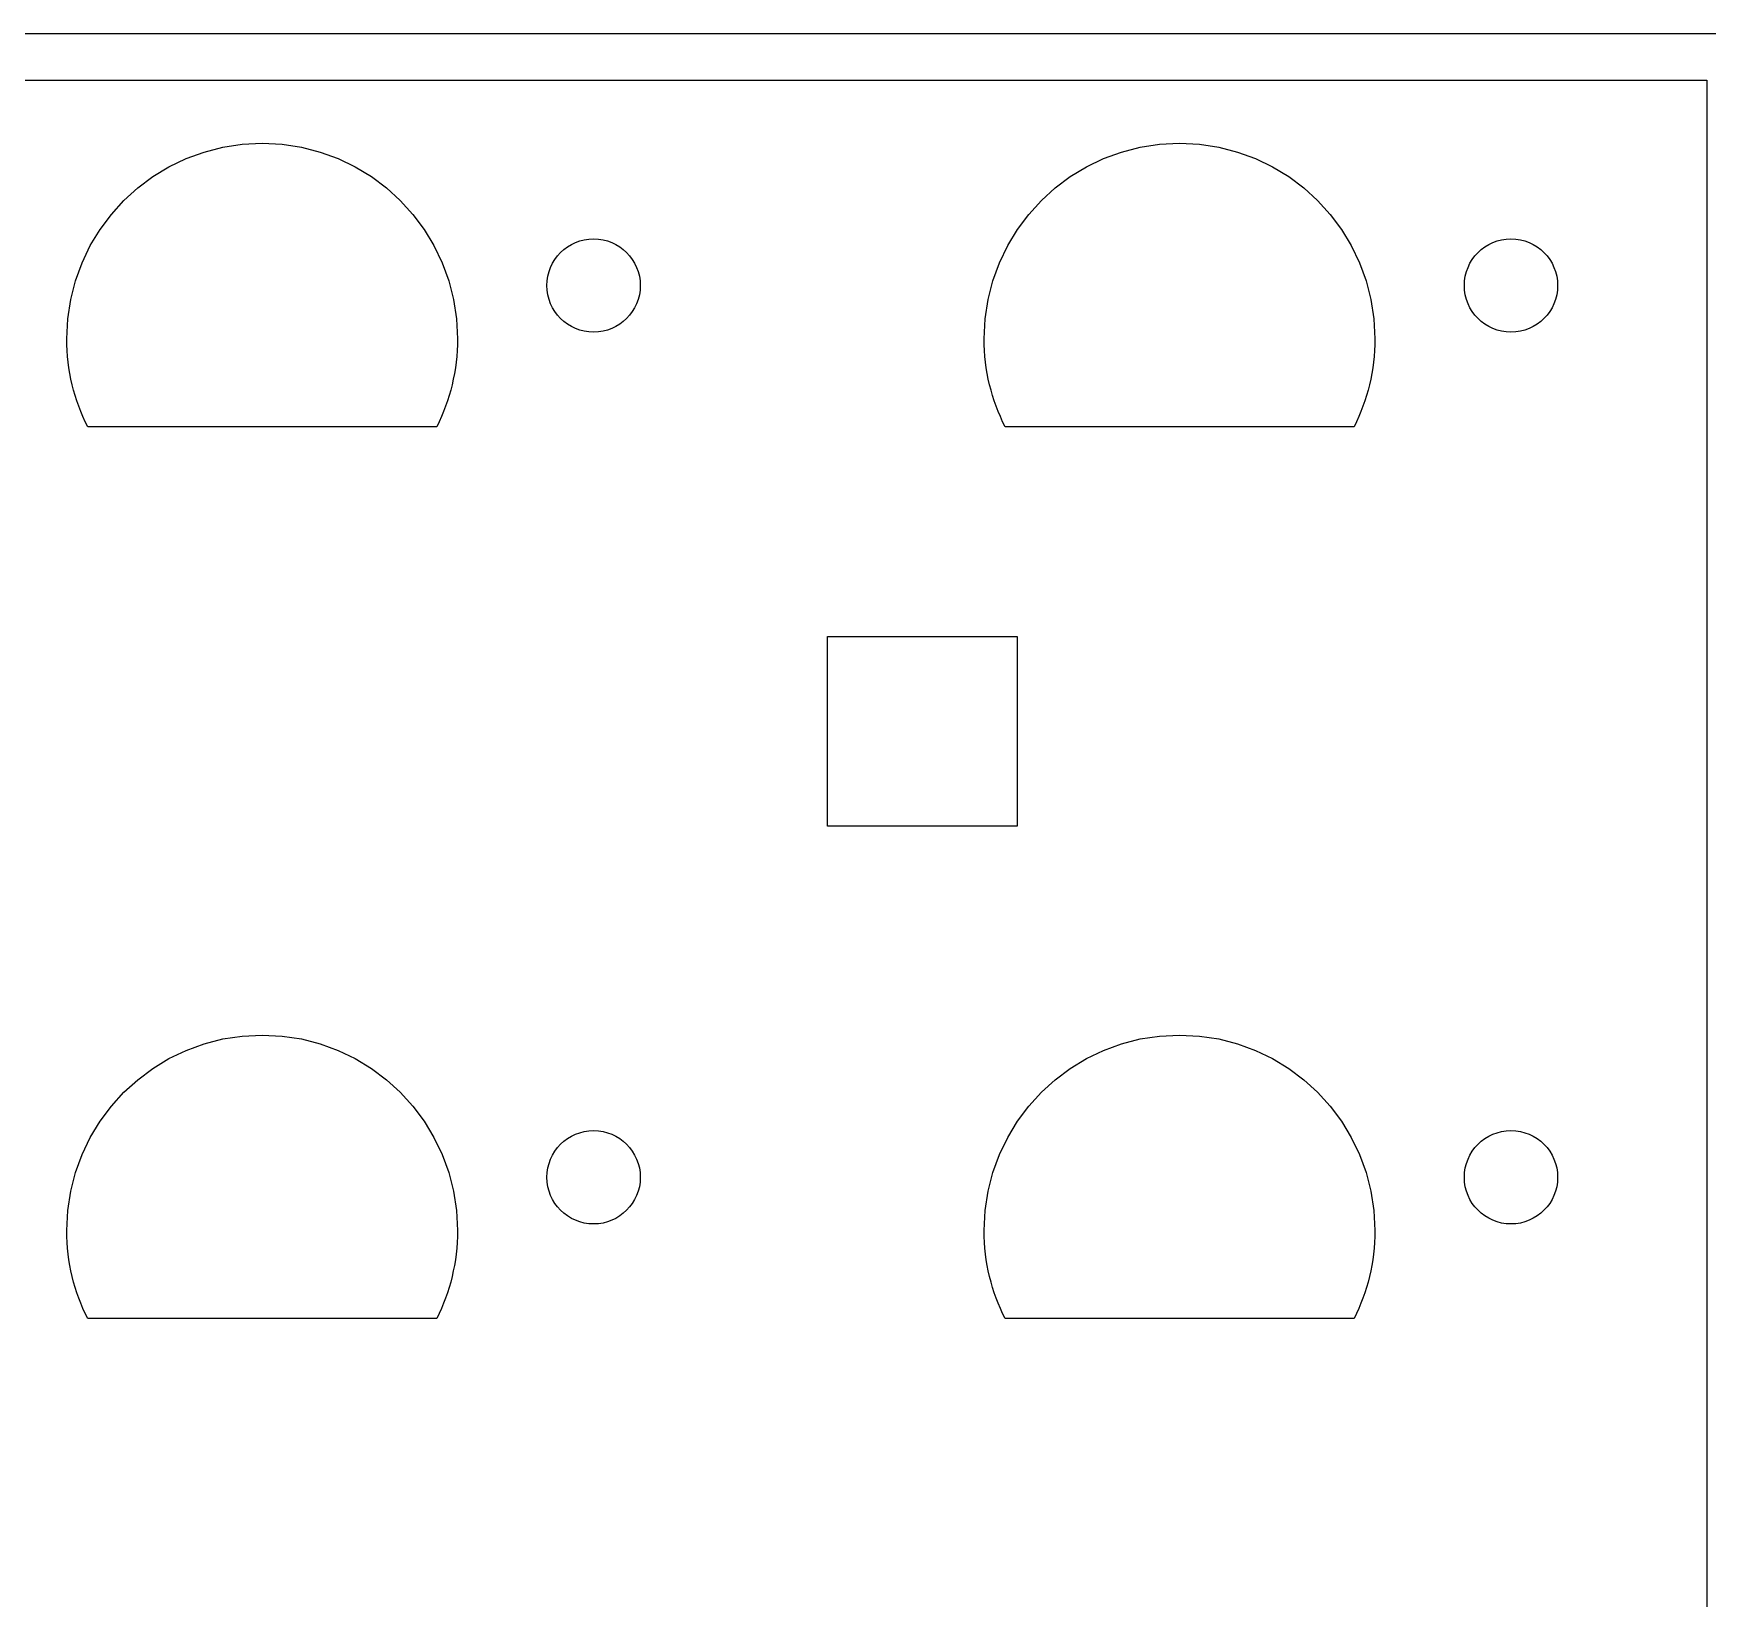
# Model space of a CAD drawing. Extents: x -370 to 54, y -4 to 394.
# Drawn here: x -265.7 to -159.9, y 295.4 to 394.3 of the extents above; entities that cross this region are included whole.
import ezdxf

# ---------------------------------------------------------------- set-up
doc = ezdxf.new("R2010")
doc.units = 0
doc.layers.get('0').update_dxf_attribs({"linetype": 'CONTINUOUS'})

msp = doc.modelspace()

# ---------------------------------------------------------------- linework, layer by layer
at = {"color": 5}
for p, q in [((-370.122281, 394.312742), (53.709556, 394.312742)), ((-257.145398, 385.883761), (-256.065531, 386.404577)), ((-256.065531, 386.404577), (-254.930602, 386.820482)), ((-254.930602, 386.820482), (-253.746793, 387.125259)), ((-253.746793, 387.125259), (-252.520312, 387.312686)), ((-252.520312, 387.312686), (-251.257367, 387.376544)), ((-251.257367, 387.376544), (-249.994451, 387.312686)), ((-249.994451, 387.312686), (-248.76797, 387.125259)), ((-248.76797, 387.125259), (-247.58416, 386.820482)), ((-247.58416, 386.820482), (-246.449232, 386.404577)), ((-246.449232, 386.404577), (-245.369365, 385.883761)), ((-199.14097, 385.883761), (-198.061103, 386.404577)), ((-198.061103, 386.404577), (-196.926175, 386.820482)), ((-196.926175, 386.820482), (-195.742365, 387.125259)), ((-195.742365, 387.125259), (-194.515884, 387.312686)), ((-194.515884, 387.312686), (-193.252939, 387.376544)), ((-193.252939, 387.376544), (-191.990023, 387.312686)), ((-191.990023, 387.312686), (-190.763542, 387.125259)), ((-190.763542, 387.125259), (-189.579733, 386.820482)), ((-189.579733, 386.820482), (-188.444804, 386.404577)), ((-188.444804, 386.404577), (-187.364937, 385.883761)), ((-258.163938, 385.264258), (-257.145398, 385.883761)), ((-245.369365, 385.883761), (-244.350825, 385.264258)), ((-200.15951, 385.264258), (-199.14097, 385.883761)), ((-187.364937, 385.883761), (-186.346397, 385.264258)), ((-259.992258, 383.754061), (-259.11497, 384.552282)), ((-259.11497, 384.552282), (-258.163938, 385.264258)), ((-244.350825, 385.264258), (-243.399793, 384.552282)), ((-243.399793, 384.552282), (-242.522477, 383.754061)), ((-201.98783, 383.754061), (-201.110542, 384.552282)), ((-201.110542, 384.552282), (-200.15951, 385.264258)), ((-186.346397, 385.264258), (-185.395365, 384.552282)), ((-185.395365, 384.552282), (-184.518049, 383.754061)), ((-260.78962, 382.875808), (-259.992258, 383.754061)), ((-242.522477, 383.754061), (-241.725142, 382.875808)), ((-202.785193, 382.875808), (-201.98783, 383.754061)), ((-184.518049, 383.754061), (-183.720715, 382.875808)), ((-261.500849, 381.923749), (-260.78962, 382.875808)), ((-241.725142, 382.875808), (-241.013914, 381.923749)), ((-203.496421, 381.923749), (-202.785193, 382.875808)), ((-183.720715, 382.875808), (-183.009486, 381.923749)), ((-262.119677, 380.904099), (-261.500849, 381.923749)), ((-241.013914, 381.923749), (-240.395085, 380.904099)), ((-204.115249, 380.904099), (-203.496421, 381.923749)), ((-183.009486, 381.923749), (-182.390658, 380.904099)), ((-262.639926, 379.823081), (-262.119677, 380.904099)), ((-240.395085, 380.904099), (-239.874837, 379.823081)), ((-204.635498, 379.823081), (-204.115249, 380.904099)), ((-182.390658, 380.904099), (-181.870409, 379.823081)), ((-263.055385, 378.686914), (-262.639926, 379.823081)), ((-239.874837, 379.823081), (-239.459378, 378.686914)), ((-205.050957, 378.686914), (-204.635498, 379.823081)), ((-181.870409, 379.823081), (-181.45495, 378.686914)), ((-263.359818, 377.501817), (-263.055385, 378.686914)), ((-239.459378, 378.686914), (-239.154945, 377.501817)), ((-205.35539, 377.501817), (-205.050957, 378.686914)), ((-181.45495, 378.686914), (-181.150517, 377.50182)), ((-263.547044, 376.274015), (-263.359818, 377.501817)), ((-239.154945, 377.501817), (-238.967718, 376.274015)), ((-205.542617, 376.274015), (-205.35539, 377.501817)), ((-181.150517, 377.50182), (-180.963291, 376.274015)), ((-263.610827, 375.009722), (-263.547044, 376.274015)), ((-238.967718, 376.274015), (-238.903908, 375.009722)), ((-205.606399, 375.009722), (-205.542617, 376.274015)), ((-180.963291, 376.274015), (-180.89948, 375.009722)), ((-263.605605, 374.636229), (-263.61125, 375.009722)), ((-263.61125, 375.009722), (-263.610827, 375.009722)), ((-238.903908, 375.009722), (-238.909552, 374.63633)), ((-205.601178, 374.636229), (-205.606822, 375.009722)), ((-205.606822, 375.009722), (-205.606399, 375.009722)), ((-180.89948, 375.009722), (-180.905125, 374.63633)), ((-263.588672, 374.26562), (-263.605605, 374.636229)), ((-263.560732, 373.898034), (-263.588672, 374.26562)), ((-263.522152, 373.533604), (-263.560732, 373.898034)), ((-238.953297, 373.898235), (-238.991199, 373.533815)), ((-238.925921, 374.265787), (-238.953297, 373.898235)), ((-238.909552, 374.63633), (-238.925921, 374.265787)), ((-205.584244, 374.26562), (-205.601178, 374.636229)), ((-205.556304, 373.898034), (-205.584244, 374.26562)), ((-205.517725, 373.533604), (-205.556304, 373.898034)), ((-180.948869, 373.898235), (-180.986771, 373.533815)), ((-180.921493, 374.265787), (-180.948869, 373.898235)), ((-180.905125, 374.63633), (-180.921493, 374.265787)), ((-263.472961, 373.172472), (-263.522152, 373.533604)), ((-263.413356, 372.814769), (-263.472961, 373.172472)), ((-263.343506, 372.46064), (-263.413356, 372.814769)), ((-239.098303, 372.814942), (-239.167165, 372.46077)), ((-239.0396, 373.17267), (-239.098303, 372.814942)), ((-238.991199, 373.533815), (-239.0396, 373.17267)), ((-205.468533, 373.172472), (-205.517725, 373.533604)), ((-205.408928, 372.814769), (-205.468533, 373.172472)), ((-205.339078, 372.46064), (-205.408928, 372.814769)), ((-181.093875, 372.814942), (-181.162737, 372.46077)), ((-181.035173, 373.17267), (-181.093875, 372.814942)), ((-180.986771, 373.533815), (-181.035173, 373.17267)), ((-263.263609, 372.110219), (-263.343506, 372.46064)), ((-263.173862, 371.763641), (-263.263609, 372.110219)), ((-263.074407, 371.421049), (-263.173862, 371.763641)), ((-239.334805, 371.763672), (-239.433244, 371.421032)), ((-239.246046, 372.1103), (-239.334805, 371.763672)), ((-239.167165, 372.46077), (-239.246046, 372.1103)), ((-205.259181, 372.110219), (-205.339078, 372.46064)), ((-205.169434, 371.763641), (-205.259181, 372.110219)), ((-205.069979, 371.421049), (-205.169434, 371.763641)), ((-181.330377, 371.763672), (-181.428816, 371.421032)), ((-181.241618, 372.1103), (-181.330377, 371.763672)), ((-181.162737, 372.46077), (-181.241618, 372.1103)), ((-262.965497, 371.082574), (-263.074407, 371.421049)), ((-262.847274, 370.748358), (-262.965497, 371.082574)), ((-262.719907, 370.418539), (-262.847274, 370.748358)), ((-239.658627, 370.748271), (-239.785231, 370.418435)), ((-239.541222, 371.082518), (-239.658627, 370.748271)), ((-239.433244, 371.421032), (-239.541222, 371.082518)), ((-204.961069, 371.082574), (-205.069979, 371.421049)), ((-204.842847, 370.748358), (-204.961069, 371.082574)), ((-204.71548, 370.418539), (-204.842847, 370.748358)), ((-181.654199, 370.748271), (-181.780804, 370.418435)), ((-181.536794, 371.082518), (-181.654199, 370.748271)), ((-181.428816, 371.421032), (-181.536794, 371.082518)), ((-262.583622, 370.09325), (-262.719907, 370.418539)), ((-262.438588, 369.772631), (-262.583622, 370.09325)), ((-262.285003, 369.456819), (-262.438588, 369.772631)), ((-260.905868, 369.456819), (-262.285003, 369.456819)), ((-259.526732, 369.456819), (-260.905868, 369.456819)), ((-258.147625, 369.456819), (-259.526732, 369.456819)), ((-256.76849, 369.456819), (-258.147625, 369.456819)), ((-255.389355, 369.456819), (-256.76849, 369.456819)), ((-254.010219, 369.456819), (-255.389355, 369.456819)), ((-252.631112, 369.456819), (-254.010219, 369.456819)), ((-251.251977, 369.456819), (-252.631112, 369.456819)), ((-249.872841, 369.456819), (-251.251977, 369.456819)), ((-248.493706, 369.456819), (-249.872841, 369.456819)), ((-247.114599, 369.456819), (-248.493706, 369.456819)), ((-245.735464, 369.456819), (-247.114599, 369.456819)), ((-244.356328, 369.456819), (-245.735464, 369.456819)), ((-242.977193, 369.456819), (-244.356328, 369.456819)), ((-241.598086, 369.456819), (-242.977193, 369.456819)), ((-240.218951, 369.456819), (-241.598086, 369.456819)), ((-240.065563, 369.772569), (-240.218951, 369.456819)), ((-239.920924, 370.093154), (-240.065563, 369.772569)), ((-239.785231, 370.418435), (-239.920924, 370.093154)), ((-204.579195, 370.09325), (-204.71548, 370.418539)), ((-204.434161, 369.772631), (-204.579195, 370.09325)), ((-204.280575, 369.456819), (-204.434161, 369.772631)), ((-202.90144, 369.456819), (-204.280575, 369.456819)), ((-201.522305, 369.456819), (-202.90144, 369.456819)), ((-200.143197, 369.456819), (-201.522305, 369.456819)), ((-198.764062, 369.456819), (-200.143197, 369.456819)), ((-197.384927, 369.456819), (-198.764062, 369.456819)), ((-196.005791, 369.456819), (-197.384927, 369.456819)), ((-194.626684, 369.456819), (-196.005791, 369.456819)), ((-193.247549, 369.456819), (-194.626684, 369.456819)), ((-191.868414, 369.456819), (-193.247549, 369.456819)), ((-190.489278, 369.456819), (-191.868414, 369.456819)), ((-189.110171, 369.456819), (-190.489278, 369.456819)), ((-187.731036, 369.456819), (-189.110171, 369.456819)), ((-186.351901, 369.456819), (-187.731036, 369.456819)), ((-184.972765, 369.456819), (-186.351901, 369.456819)), ((-183.593658, 369.456819), (-184.972765, 369.456819)), ((-182.214523, 369.456819), (-183.593658, 369.456819)), ((-182.061135, 369.772569), (-182.214523, 369.456819)), ((-181.916496, 370.093154), (-182.061135, 369.772569)), ((-181.780804, 370.418435), (-181.916496, 370.093154)), ((-256.065531, 330.033679), (-254.930602, 330.449585)), ((-254.930602, 330.449585), (-253.746793, 330.754362)), ((-253.746793, 330.754362), (-252.520312, 330.941789)), ((-252.520312, 330.941789), (-251.257367, 331.005647)), ((-251.257367, 331.005647), (-249.994451, 330.941789)), ((-249.994451, 330.941789), (-248.76797, 330.754362)), ((-248.76797, 330.754362), (-247.58416, 330.449585)), ((-247.58416, 330.449585), (-246.449232, 330.033679)), ((-198.061103, 330.033679), (-196.926175, 330.449585)), ((-196.926175, 330.449585), (-195.742365, 330.754362)), ((-195.742365, 330.754362), (-194.515884, 330.941789)), ((-194.515884, 330.941789), (-193.252939, 331.005647)), ((-193.252939, 331.005647), (-191.990023, 330.941789)), ((-191.990023, 330.941789), (-190.763542, 330.754362)), ((-190.763542, 330.754362), (-189.579733, 330.449585)), ((-189.579733, 330.449585), (-188.444804, 330.033679)), ((-258.163938, 328.89336), (-257.145398, 329.512864)), ((-257.145398, 329.512864), (-256.065531, 330.033679)), ((-246.449232, 330.033679), (-245.369365, 329.512864)), ((-245.369365, 329.512864), (-244.350825, 328.89336)), ((-200.15951, 328.89336), (-199.14097, 329.512864)), ((-199.14097, 329.512864), (-198.061103, 330.033679)), ((-188.444804, 330.033679), (-187.364937, 329.512864)), ((-187.364937, 329.512864), (-186.346397, 328.89336)), ((-259.992258, 327.383164), (-259.11497, 328.181384)), ((-259.11497, 328.181384), (-258.163938, 328.89336)), ((-244.350825, 328.89336), (-243.399793, 328.181384)), ((-243.399793, 328.181384), (-242.522477, 327.383164)), ((-201.98783, 327.383164), (-201.110542, 328.181384)), ((-201.110542, 328.181384), (-200.15951, 328.89336)), ((-186.346397, 328.89336), (-185.395365, 328.181384)), ((-185.395365, 328.181384), (-184.518049, 327.383164)), ((-260.78962, 326.504911), (-259.992258, 327.383164)), ((-242.522477, 327.383164), (-241.725142, 326.504911)), ((-202.785193, 326.504911), (-201.98783, 327.383164)), ((-184.518049, 327.383164), (-183.720715, 326.504911)), ((-261.500849, 325.552851), (-260.78962, 326.504911)), ((-241.725142, 326.504911), (-241.013914, 325.552851)), ((-203.496421, 325.552851), (-202.785193, 326.504911)), ((-183.720715, 326.504911), (-183.009486, 325.552851)), ((-262.119677, 324.533201), (-261.500849, 325.552851)), ((-241.013914, 325.552851), (-240.395085, 324.533201)), ((-204.115249, 324.533201), (-203.496421, 325.552851)), ((-183.009486, 325.552851), (-182.390658, 324.533201)), ((-262.639926, 323.452183), (-262.119677, 324.533201)), ((-240.395085, 324.533201), (-239.874837, 323.452183)), ((-204.635498, 323.452183), (-204.115249, 324.533201)), ((-182.390658, 324.533201), (-181.870409, 323.452183)), ((-263.055385, 322.316015), (-262.639926, 323.452183)), ((-239.874837, 323.452183), (-239.459378, 322.316015)), ((-205.050957, 322.316015), (-204.635498, 323.452183)), ((-181.870409, 323.452183), (-181.45495, 322.316015)), ((-263.359818, 321.130919), (-263.055385, 322.316015)), ((-239.459378, 322.316015), (-239.154945, 321.130919)), ((-205.35539, 321.130919), (-205.050957, 322.316015)), ((-181.45495, 322.316015), (-181.150517, 321.130919)), ((-263.547044, 319.903117), (-263.359818, 321.130919)), ((-239.154945, 321.130919), (-238.967718, 319.903117)), ((-205.542617, 319.903117), (-205.35539, 321.130919)), ((-181.150517, 321.130919), (-180.963291, 319.903117)), ((-263.610827, 318.638823), (-263.547044, 319.903117)), ((-238.967718, 319.903117), (-238.903908, 318.638823)), ((-205.606399, 318.638823), (-205.542617, 319.903117)), ((-180.963291, 319.903117), (-180.89948, 318.638823)), ((-263.605605, 318.26533), (-263.61125, 318.638823)), ((-263.61125, 318.638823), (-263.610827, 318.638823)), ((-238.903908, 318.638823), (-238.909552, 318.265432)), ((-205.601178, 318.26533), (-205.606822, 318.638823)), ((-205.606822, 318.638823), (-205.606399, 318.638823)), ((-180.89948, 318.638823), (-180.905125, 318.265432)), ((-263.588672, 317.894722), (-263.605605, 318.26533)), ((-263.560732, 317.527136), (-263.588672, 317.894722)), ((-238.925921, 317.894888), (-238.953297, 317.527336)), ((-238.909552, 318.265432), (-238.925921, 317.894888)), ((-205.584244, 317.894722), (-205.601178, 318.26533)), ((-205.556304, 317.527136), (-205.584244, 317.894722)), ((-180.921493, 317.894888), (-180.948869, 317.527336)), ((-180.905125, 318.265432), (-180.921493, 317.894888)), ((-263.522152, 317.162705), (-263.560732, 317.527136)), ((-263.472961, 316.801574), (-263.522152, 317.162705)), ((-263.413356, 316.443871), (-263.472961, 316.801574)), ((-239.0396, 316.801771), (-239.098303, 316.444043)), ((-238.991199, 317.162917), (-239.0396, 316.801771)), ((-238.953297, 317.527336), (-238.991199, 317.162917)), ((-205.517725, 317.162705), (-205.556304, 317.527136)), ((-205.468533, 316.801574), (-205.517725, 317.162705)), ((-205.408928, 316.443871), (-205.468533, 316.801574)), ((-181.035173, 316.801771), (-181.093875, 316.444043)), ((-180.986771, 317.162917), (-181.035173, 316.801771)), ((-180.948869, 317.527336), (-180.986771, 317.162917)), ((-263.343506, 316.089741), (-263.413356, 316.443871)), ((-263.263609, 315.73932), (-263.343506, 316.089741)), ((-263.173862, 315.392743), (-263.263609, 315.73932)), ((-239.246046, 315.739402), (-239.334805, 315.392774)), ((-239.167165, 316.089871), (-239.246046, 315.739402)), ((-239.098303, 316.444043), (-239.167165, 316.089871)), ((-205.339078, 316.089741), (-205.408928, 316.443871)), ((-205.259181, 315.73932), (-205.339078, 316.089741)), ((-205.169434, 315.392743), (-205.259181, 315.73932)), ((-181.241618, 315.739402), (-181.330377, 315.392774)), ((-181.162737, 316.089871), (-181.241618, 315.739402)), ((-181.093875, 316.444043), (-181.162737, 316.089871)), ((-263.074407, 315.05015), (-263.173862, 315.392743)), ((-262.965497, 314.711676), (-263.074407, 315.05015)), ((-262.847274, 314.37746), (-262.965497, 314.711676)), ((-262.719907, 314.047641), (-262.847274, 314.37746)), ((-239.658627, 314.377372), (-239.785231, 314.047536)), ((-239.541222, 314.711619), (-239.658627, 314.377372)), ((-239.433244, 315.050134), (-239.541222, 314.711619)), ((-239.334805, 315.392774), (-239.433244, 315.050134)), ((-205.069979, 315.05015), (-205.169434, 315.392743)), ((-204.961069, 314.711676), (-205.069979, 315.05015)), ((-204.842847, 314.37746), (-204.961069, 314.711676)), ((-204.71548, 314.047641), (-204.842847, 314.37746)), ((-181.654199, 314.377372), (-181.780804, 314.047536)), ((-181.536794, 314.711619), (-181.654199, 314.377372)), ((-181.428816, 315.050134), (-181.536794, 314.711619)), ((-181.330377, 315.392774), (-181.428816, 315.050134)), ((-262.583622, 313.722351), (-262.719907, 314.047641)), ((-262.438588, 313.401733), (-262.583622, 313.722351)), ((-262.285003, 313.08592), (-262.438588, 313.401733)), ((-240.065563, 313.401671), (-240.218951, 313.08592)), ((-239.920924, 313.722255), (-240.065563, 313.401671)), ((-239.785231, 314.047536), (-239.920924, 313.722255)), ((-204.579195, 313.722351), (-204.71548, 314.047641)), ((-204.434161, 313.401733), (-204.579195, 313.722351)), ((-204.280575, 313.08592), (-204.434161, 313.401733)), ((-182.061135, 313.401671), (-182.214523, 313.08592)), ((-181.916496, 313.722255), (-182.061135, 313.401671)), ((-181.780804, 314.047536), (-181.916496, 313.722255)), ((-260.905868, 313.08592), (-262.285003, 313.08592)), ((-259.526732, 313.08592), (-260.905868, 313.08592)), ((-258.147625, 313.08592), (-259.526732, 313.08592)), ((-256.76849, 313.08592), (-258.147625, 313.08592)), ((-255.389355, 313.08592), (-256.76849, 313.08592)), ((-254.010219, 313.08592), (-255.389355, 313.08592)), ((-252.631112, 313.08592), (-254.010219, 313.08592)), ((-251.251977, 313.08592), (-252.631112, 313.08592)), ((-249.872841, 313.08592), (-251.251977, 313.08592)), ((-248.493706, 313.08592), (-249.872841, 313.08592)), ((-247.114599, 313.08592), (-248.493706, 313.08592)), ((-245.735464, 313.08592), (-247.114599, 313.08592)), ((-244.356328, 313.08592), (-245.735464, 313.08592)), ((-242.977193, 313.08592), (-244.356328, 313.08592)), ((-241.598086, 313.08592), (-242.977193, 313.08592)), ((-240.218951, 313.08592), (-241.598086, 313.08592)), ((-202.90144, 313.08592), (-204.280575, 313.08592)), ((-201.522305, 313.08592), (-202.90144, 313.08592)), ((-200.143197, 313.08592), (-201.522305, 313.08592)), ((-198.764062, 313.08592), (-200.143197, 313.08592)), ((-197.384927, 313.08592), (-198.764062, 313.08592)), ((-196.005791, 313.08592), (-197.384927, 313.08592)), ((-194.626684, 313.08592), (-196.005791, 313.08592)), ((-193.247549, 313.08592), (-194.626684, 313.08592)), ((-191.868414, 313.08592), (-193.247549, 313.08592)), ((-190.489278, 313.08592), (-191.868414, 313.08592)), ((-189.110171, 313.08592), (-190.489278, 313.08592)), ((-187.731036, 313.08592), (-189.110171, 313.08592)), ((-186.351901, 313.08592), (-187.731036, 313.08592)), ((-184.972765, 313.08592), (-186.351901, 313.08592)), ((-183.593658, 313.08592), (-184.972765, 313.08592)), ((-182.214523, 313.08592), (-183.593658, 313.08592))]:
    msp.add_line(p, q, dxfattribs=at)
at = {"color": 7}
for p, q in [((-368.600284, 391.362702), (-159.91455, 391.362702)), ((-159.91455, 391.362702), (-159.91455, 196.461023)), ((-231.701851, 380.976839), (-231.443984, 381.101062)), ((-231.443984, 381.101062), (-231.172938, 381.200263)), ((-231.172938, 381.200263), (-230.890236, 381.272953)), ((-230.890236, 381.272953), (-230.597318, 381.317657)), ((-230.597318, 381.317657), (-230.295707, 381.332897)), ((-230.295707, 381.332897), (-229.994068, 381.317657)), ((-229.994068, 381.317657), (-229.701177, 381.272953)), ((-229.701177, 381.272953), (-229.418475, 381.200263)), ((-229.418475, 381.200263), (-229.147429, 381.101062)), ((-229.147429, 381.101062), (-228.889535, 380.976839)), ((-173.697395, 380.976896), (-173.439528, 381.101119)), ((-173.439528, 381.101119), (-173.168482, 381.20032)), ((-173.168482, 381.20032), (-172.88578, 381.273009)), ((-172.88578, 381.273009), (-172.592862, 381.317713)), ((-172.592862, 381.317713), (-172.291251, 381.332953)), ((-172.291251, 381.332953), (-171.989612, 381.317713)), ((-171.989612, 381.317713), (-171.696721, 381.273009)), ((-171.696721, 381.273009), (-171.413991, 381.20032)), ((-171.413991, 381.20032), (-171.142973, 381.101119)), ((-171.142973, 381.101119), (-170.885079, 380.976896)), ((-232.889639, 379.789034), (-232.741896, 380.032261)), ((-232.741896, 380.032261), (-232.572055, 380.25936)), ((-232.572055, 380.25936), (-232.381668, 380.468851)), ((-232.381668, 380.468851), (-232.172174, 380.659252)), ((-232.172174, 380.659252), (-231.94507, 380.829073)), ((-231.94507, 380.829073), (-231.701851, 380.976839)), ((-228.889535, 380.976839), (-228.646315, 380.829073)), ((-228.646315, 380.829073), (-228.419211, 380.659252)), ((-228.419211, 380.659252), (-228.209718, 380.468851)), ((-228.209718, 380.468851), (-228.019331, 380.25936)), ((-228.019331, 380.25936), (-227.849517, 380.032261)), ((-227.849517, 380.032261), (-227.701746, 379.789034)), ((-174.885183, 379.78909), (-174.73744, 380.032318)), ((-174.73744, 380.032318), (-174.567599, 380.259416)), ((-174.567599, 380.259416), (-174.377212, 380.468907)), ((-174.377212, 380.468907), (-174.167718, 380.659308)), ((-174.167718, 380.659308), (-173.940614, 380.82913)), ((-173.940614, 380.82913), (-173.697395, 380.976896)), ((-170.885079, 380.976896), (-170.641859, 380.82913)), ((-170.641859, 380.82913), (-170.414755, 380.659308)), ((-170.414755, 380.659308), (-170.205262, 380.468907)), ((-170.205262, 380.468907), (-170.014875, 380.259416)), ((-170.014875, 380.259416), (-169.845061, 380.032318)), ((-169.845061, 380.032318), (-169.69729, 379.78909)), ((-233.230479, 378.684509), (-233.185775, 378.977416)), ((-233.185775, 378.977416), (-233.113075, 379.260127)), ((-233.113075, 379.260127), (-233.013874, 379.531162)), ((-233.013874, 379.531162), (-232.889639, 379.789034)), ((-227.701746, 379.789034), (-227.577512, 379.531162)), ((-227.577512, 379.531162), (-227.478339, 379.260127)), ((-227.478339, 379.260127), (-227.405638, 378.977416)), ((-227.405638, 378.977416), (-227.360934, 378.684509)), ((-175.226023, 378.684566), (-175.181319, 378.977473)), ((-175.181319, 378.977473), (-175.108619, 379.260183)), ((-175.108619, 379.260183), (-175.009418, 379.531218)), ((-175.009418, 379.531218), (-174.885183, 379.78909)), ((-169.69729, 379.78909), (-169.573056, 379.531218)), ((-169.573056, 379.531218), (-169.473883, 379.260183)), ((-169.473883, 379.260183), (-169.401182, 378.977473)), ((-169.401182, 378.977473), (-169.356478, 378.684566)), ((-233.245719, 378.382887), (-233.230479, 378.684509)), ((-233.230479, 378.081268), (-233.245719, 378.382887)), ((-233.185775, 377.78836), (-233.230479, 378.081268)), ((-227.360934, 378.081268), (-227.405638, 377.78836)), ((-227.360934, 378.684509), (-227.345694, 378.382887)), ((-227.345694, 378.382887), (-227.360934, 378.081268)), ((-175.241263, 378.382943), (-175.226023, 378.684566)), ((-175.226023, 378.081324), (-175.241263, 378.382943)), ((-175.181319, 377.788417), (-175.226023, 378.081324)), ((-169.356478, 378.081324), (-169.401182, 377.788417)), ((-169.356478, 378.684566), (-169.341238, 378.382943)), ((-169.341238, 378.382943), (-169.356478, 378.081324)), ((-233.113075, 377.50565), (-233.185775, 377.78836)), ((-233.013874, 377.234615), (-233.113075, 377.50565)), ((-232.889639, 376.976743), (-233.013874, 377.234615)), ((-232.741896, 376.733515), (-232.889639, 376.976743)), ((-227.701746, 376.976743), (-227.849517, 376.733515)), ((-227.577512, 377.234615), (-227.701746, 376.976743)), ((-227.478339, 377.50565), (-227.577512, 377.234615)), ((-227.405638, 377.78836), (-227.478339, 377.50565)), ((-175.108619, 377.505706), (-175.181319, 377.788417)), ((-175.009418, 377.234671), (-175.108619, 377.505706)), ((-174.885183, 376.976799), (-175.009418, 377.234671)), ((-174.73744, 376.733572), (-174.885183, 376.976799)), ((-169.69729, 376.976799), (-169.845061, 376.733572)), ((-169.573056, 377.234671), (-169.69729, 376.976799)), ((-169.473883, 377.505706), (-169.573056, 377.234671)), ((-169.401182, 377.788417), (-169.473883, 377.505706)), ((-232.572055, 376.506414), (-232.741896, 376.733515)), ((-232.381668, 376.296923), (-232.572055, 376.506414)), ((-232.172174, 376.106525), (-232.381668, 376.296923)), ((-231.94507, 375.9367), (-232.172174, 376.106525)), ((-231.701851, 375.788937), (-231.94507, 375.9367)), ((-231.443984, 375.664714), (-231.701851, 375.788937)), ((-228.889535, 375.788937), (-229.147429, 375.664714)), ((-228.646315, 375.9367), (-228.889535, 375.788937)), ((-228.419211, 376.106525), (-228.646315, 375.9367)), ((-228.209718, 376.296923), (-228.419211, 376.106525)), ((-228.019331, 376.506414), (-228.209718, 376.296923)), ((-227.849517, 376.733515), (-228.019331, 376.506414)), ((-174.567599, 376.50647), (-174.73744, 376.733572)), ((-174.377212, 376.29698), (-174.567599, 376.50647)), ((-174.167718, 376.106581), (-174.377212, 376.29698)), ((-173.940614, 375.936757), (-174.167718, 376.106581)), ((-173.697395, 375.788994), (-173.940614, 375.936757)), ((-173.439528, 375.664771), (-173.697395, 375.788994)), ((-170.885079, 375.788994), (-171.142973, 375.664771)), ((-170.641859, 375.936757), (-170.885079, 375.788994)), ((-170.414755, 376.106581), (-170.641859, 375.936757)), ((-170.205262, 376.29698), (-170.414755, 376.106581)), ((-170.014875, 376.50647), (-170.205262, 376.29698)), ((-169.845061, 376.733572), (-170.014875, 376.50647)), ((-231.172938, 375.565513), (-231.443984, 375.664714)), ((-230.890236, 375.492821), (-231.172938, 375.565513)), ((-230.597318, 375.448117), (-230.890236, 375.492821)), ((-230.295707, 375.432877), (-230.597318, 375.448117)), ((-229.994068, 375.448117), (-230.295707, 375.432877)), ((-229.701177, 375.492821), (-229.994068, 375.448117)), ((-229.418475, 375.565513), (-229.701177, 375.492821)), ((-229.147429, 375.664714), (-229.418475, 375.565513)), ((-173.168482, 375.56557), (-173.439528, 375.664771)), ((-172.88578, 375.492878), (-173.168482, 375.56557)), ((-172.592862, 375.448174), (-172.88578, 375.492878)), ((-172.291251, 375.432934), (-172.592862, 375.448174)), ((-171.989612, 375.448174), (-172.291251, 375.432934)), ((-171.696721, 375.492878), (-171.989612, 375.448174)), ((-171.413991, 375.56557), (-171.696721, 375.492878)), ((-171.142973, 375.664771), (-171.413991, 375.56557)), ((-215.510875, 356.202439), (-203.510871, 356.202439)), ((-215.510875, 344.202437), (-215.510875, 356.202439)), ((-203.510871, 356.202439), (-203.510871, 344.202437)), ((-203.510871, 344.202437), (-215.510875, 344.202437)), ((-230.597318, 324.946758), (-230.295707, 324.961998)), ((-230.295707, 324.961998), (-229.994068, 324.946758)), ((-172.592862, 324.946815), (-172.291251, 324.962055)), ((-172.291251, 324.962055), (-171.989612, 324.946815)), ((-232.572055, 323.888461), (-232.381668, 324.097952)), ((-232.381668, 324.097952), (-232.172174, 324.288353)), ((-232.172174, 324.288353), (-231.94507, 324.458175)), ((-231.94507, 324.458175), (-231.701851, 324.605941)), ((-231.701851, 324.605941), (-231.443984, 324.730164)), ((-231.443984, 324.730164), (-231.172938, 324.829365)), ((-231.172938, 324.829365), (-230.890236, 324.902054)), ((-230.890236, 324.902054), (-230.597318, 324.946758)), ((-229.994068, 324.946758), (-229.701177, 324.902054)), ((-229.701177, 324.902054), (-229.418475, 324.829365)), ((-229.418475, 324.829365), (-229.147429, 324.730164)), ((-229.147429, 324.730164), (-228.889535, 324.605941)), ((-228.889535, 324.605941), (-228.646315, 324.458175)), ((-228.646315, 324.458175), (-228.419211, 324.288353)), ((-228.419211, 324.288353), (-228.209718, 324.097952)), ((-228.209718, 324.097952), (-228.019331, 323.888461)), ((-174.567599, 323.888518), (-174.377212, 324.098009)), ((-174.377212, 324.098009), (-174.167718, 324.28841)), ((-174.167718, 324.28841), (-173.940614, 324.458231)), ((-173.940614, 324.458231), (-173.697395, 324.605997)), ((-173.697395, 324.605997), (-173.439528, 324.73022)), ((-173.439528, 324.73022), (-173.168482, 324.829421)), ((-173.168482, 324.829421), (-172.88578, 324.902111)), ((-172.88578, 324.902111), (-172.592862, 324.946815)), ((-171.989612, 324.946815), (-171.696721, 324.902111)), ((-171.696721, 324.902111), (-171.413991, 324.829421)), ((-171.413991, 324.829421), (-171.142973, 324.73022)), ((-171.142973, 324.73022), (-170.885079, 324.605997)), ((-170.885079, 324.605997), (-170.641859, 324.458231)), ((-170.641859, 324.458231), (-170.414755, 324.28841)), ((-170.414755, 324.28841), (-170.205262, 324.098009)), ((-170.205262, 324.098009), (-170.014875, 323.888518)), ((-233.185775, 322.606518), (-233.113075, 322.889228)), ((-233.113075, 322.889228), (-233.013874, 323.160263)), ((-233.013874, 323.160263), (-232.889639, 323.418135)), ((-232.889639, 323.418135), (-232.741896, 323.661363)), ((-232.741896, 323.661363), (-232.572055, 323.888461)), ((-228.019331, 323.888461), (-227.849517, 323.661363)), ((-227.849517, 323.661363), (-227.701746, 323.418135)), ((-227.701746, 323.418135), (-227.577512, 323.160263)), ((-227.577512, 323.160263), (-227.478339, 322.889228)), ((-227.478339, 322.889228), (-227.405638, 322.606518)), ((-175.181319, 322.606574), (-175.108619, 322.889285)), ((-175.108619, 322.889285), (-175.009418, 323.16032)), ((-175.009418, 323.16032), (-174.885183, 323.418192)), ((-174.885183, 323.418192), (-174.73744, 323.661419)), ((-174.73744, 323.661419), (-174.567599, 323.888518)), ((-170.014875, 323.888518), (-169.845061, 323.661419)), ((-169.845061, 323.661419), (-169.69729, 323.418192)), ((-169.69729, 323.418192), (-169.573056, 323.16032)), ((-169.573056, 323.16032), (-169.473883, 322.889285)), ((-169.473883, 322.889285), (-169.401182, 322.606574)), ((-233.245719, 322.011988), (-233.230479, 322.313611)), ((-233.230479, 321.710369), (-233.245719, 322.011988)), ((-233.230479, 322.313611), (-233.185775, 322.606518)), ((-227.405638, 322.606518), (-227.360934, 322.313611)), ((-227.360934, 322.313611), (-227.345694, 322.011988)), ((-227.345694, 322.011988), (-227.360934, 321.710369)), ((-175.241263, 322.012045), (-175.226023, 322.313667)), ((-175.226023, 321.710426), (-175.241263, 322.012045)), ((-175.226023, 322.313667), (-175.181319, 322.606574)), ((-169.401182, 322.606574), (-169.356478, 322.313667)), ((-169.356478, 322.313667), (-169.341238, 322.012045)), ((-169.341238, 322.012045), (-169.356478, 321.710426)), ((-233.185775, 321.417462), (-233.230479, 321.710369)), ((-233.113075, 321.134751), (-233.185775, 321.417462)), ((-233.013874, 320.863717), (-233.113075, 321.134751)), ((-232.889639, 320.605844), (-233.013874, 320.863717)), ((-227.577512, 320.863717), (-227.701746, 320.605844)), ((-227.478339, 321.134751), (-227.577512, 320.863717)), ((-227.405638, 321.417462), (-227.478339, 321.134751)), ((-227.360934, 321.710369), (-227.405638, 321.417462)), ((-175.181319, 321.417518), (-175.226023, 321.710426)), ((-175.108619, 321.134808), (-175.181319, 321.417518)), ((-175.009418, 320.863773), (-175.108619, 321.134808)), ((-174.885183, 320.605901), (-175.009418, 320.863773)), ((-169.573056, 320.863773), (-169.69729, 320.605901)), ((-169.473883, 321.134808), (-169.573056, 320.863773)), ((-169.401182, 321.417518), (-169.473883, 321.134808)), ((-169.356478, 321.710426), (-169.401182, 321.417518)), ((-232.741896, 320.362617), (-232.889639, 320.605844)), ((-232.572055, 320.135515), (-232.741896, 320.362617)), ((-232.381668, 319.926025), (-232.572055, 320.135515)), ((-232.172174, 319.735626), (-232.381668, 319.926025)), ((-231.94507, 319.565802), (-232.172174, 319.735626)), ((-228.419211, 319.735626), (-228.646315, 319.565802)), ((-228.209718, 319.926025), (-228.419211, 319.735626)), ((-228.019331, 320.135515), (-228.209718, 319.926025)), ((-227.849517, 320.362617), (-228.019331, 320.135515)), ((-227.701746, 320.605844), (-227.849517, 320.362617)), ((-174.73744, 320.362673), (-174.885183, 320.605901)), ((-174.567599, 320.135572), (-174.73744, 320.362673)), ((-174.377212, 319.926081), (-174.567599, 320.135572)), ((-174.167718, 319.735683), (-174.377212, 319.926081)), ((-173.940614, 319.565858), (-174.167718, 319.735683)), ((-170.414755, 319.735683), (-170.641859, 319.565858)), ((-170.205262, 319.926081), (-170.414755, 319.735683)), ((-170.014875, 320.135572), (-170.205262, 319.926081)), ((-169.845061, 320.362673), (-170.014875, 320.135572)), ((-169.69729, 320.605901), (-169.845061, 320.362673)), ((-231.701851, 319.418039), (-231.94507, 319.565802)), ((-231.443984, 319.293816), (-231.701851, 319.418039)), ((-231.172938, 319.194615), (-231.443984, 319.293816)), ((-230.890236, 319.121923), (-231.172938, 319.194615)), ((-230.597318, 319.077219), (-230.890236, 319.121923)), ((-230.295707, 319.062007), (-230.597318, 319.077219)), ((-229.994068, 319.077219), (-230.295707, 319.062007)), ((-229.701177, 319.121923), (-229.994068, 319.077219)), ((-229.418475, 319.194615), (-229.701177, 319.121923)), ((-229.147429, 319.293816), (-229.418475, 319.194615)), ((-228.889535, 319.418039), (-229.147429, 319.293816)), ((-228.646315, 319.565802), (-228.889535, 319.418039)), ((-173.697395, 319.418095), (-173.940614, 319.565858)), ((-173.439528, 319.293872), (-173.697395, 319.418095)), ((-173.168482, 319.194671), (-173.439528, 319.293872)), ((-172.88578, 319.121979), (-173.168482, 319.194671)), ((-172.592862, 319.077275), (-172.88578, 319.121979)), ((-172.291251, 319.062064), (-172.592862, 319.077275)), ((-171.989612, 319.077275), (-172.291251, 319.062064)), ((-171.696721, 319.121979), (-171.989612, 319.077275)), ((-171.413991, 319.194671), (-171.696721, 319.121979)), ((-171.142973, 319.293872), (-171.413991, 319.194671)), ((-170.885079, 319.418095), (-171.142973, 319.293872)), ((-170.641859, 319.565858), (-170.885079, 319.418095))]:
    msp.add_line(p, q, dxfattribs=at)

doc.saveas('drawing.dxf')
